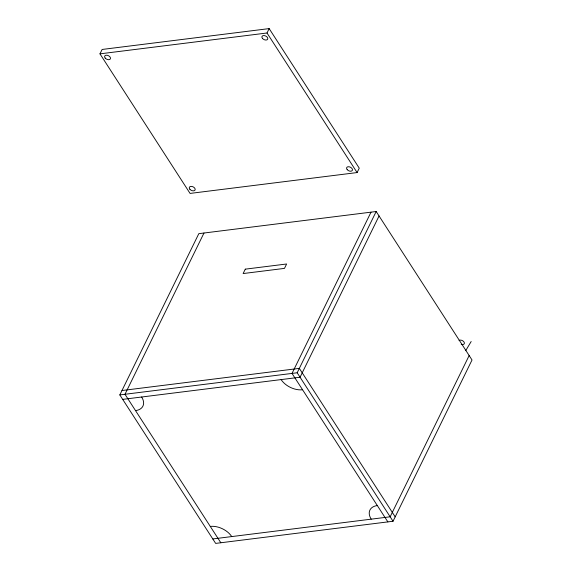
<?xml version="1.0" encoding="UTF-8"?>
<svg xmlns="http://www.w3.org/2000/svg" width="572" height="572" viewBox="0 0 572 572"><rect width="100%" height="100%" fill="white"/><g stroke="black" fill="none" stroke-linecap="round" stroke-linejoin="round"><path stroke-width="0.86" d="M99.971 53.854L102.123 49.457L269.162 28.6L359.259 168.168L357.1 172.565L190.068 193.422L99.971 53.854L267.01 32.997L269.162 28.6M119.82 394.923L198.813 233.669L376.183 211.518L472.029 359.995L393.028 521.249L215.665 543.4L119.82 394.923L297.183 372.772L376.183 211.518M203.982 233.026L124.982 394.28L220.828 542.756M371.013 212.169L292.02 373.423L387.866 521.893M379.057 215.973L300.057 377.227L122.694 399.378M469.154 355.541L390.154 516.795L212.791 538.946M465.665 350.693L471.171 341.527M121.972 390.526L299.342 368.375L395.188 516.852M267.01 32.997L357.1 172.565M297.183 372.772L393.028 521.249M302.559 389.754A16.781 10.539 26.1 0 1 281.117 379.593M371.214 519.162A16.781 10.539 26.1 0 1 377.32 505.562M210.289 526.426A16.781 10.539 26.1 0 1 231.732 536.579M141.634 397.011A16.781 10.539 26.1 0 1 135.528 410.61M459.051 340.44A3.146 1.973 26.1 0 1 464.114 342.17A3.146 1.973 26.1 0 1 461.246 344.38M245.288 269.155L243.136 273.552L284.463 268.39L286.615 263.992L245.288 269.155M105.227 58.115A3.146 1.973 26.1 0 0 110.296 58.973A3.146 1.973 26.1 0 0 107.136 55.255A3.146 1.973 26.1 0 0 105.227 58.115M189.904 189.289A3.146 1.973 26.1 0 0 194.973 190.14A3.146 1.973 26.1 0 0 191.806 186.422A3.146 1.973 26.1 0 0 189.904 189.289M347.197 169.641A3.146 1.973 26.1 0 0 352.266 170.499A3.146 1.973 26.1 0 0 349.099 166.781A3.146 1.973 26.1 0 0 347.197 169.641M262.527 38.474A3.146 1.973 26.1 0 0 267.589 39.332A3.146 1.973 26.1 0 0 264.428 35.607A3.146 1.973 26.1 0 0 262.527 38.474"/></g></svg>
